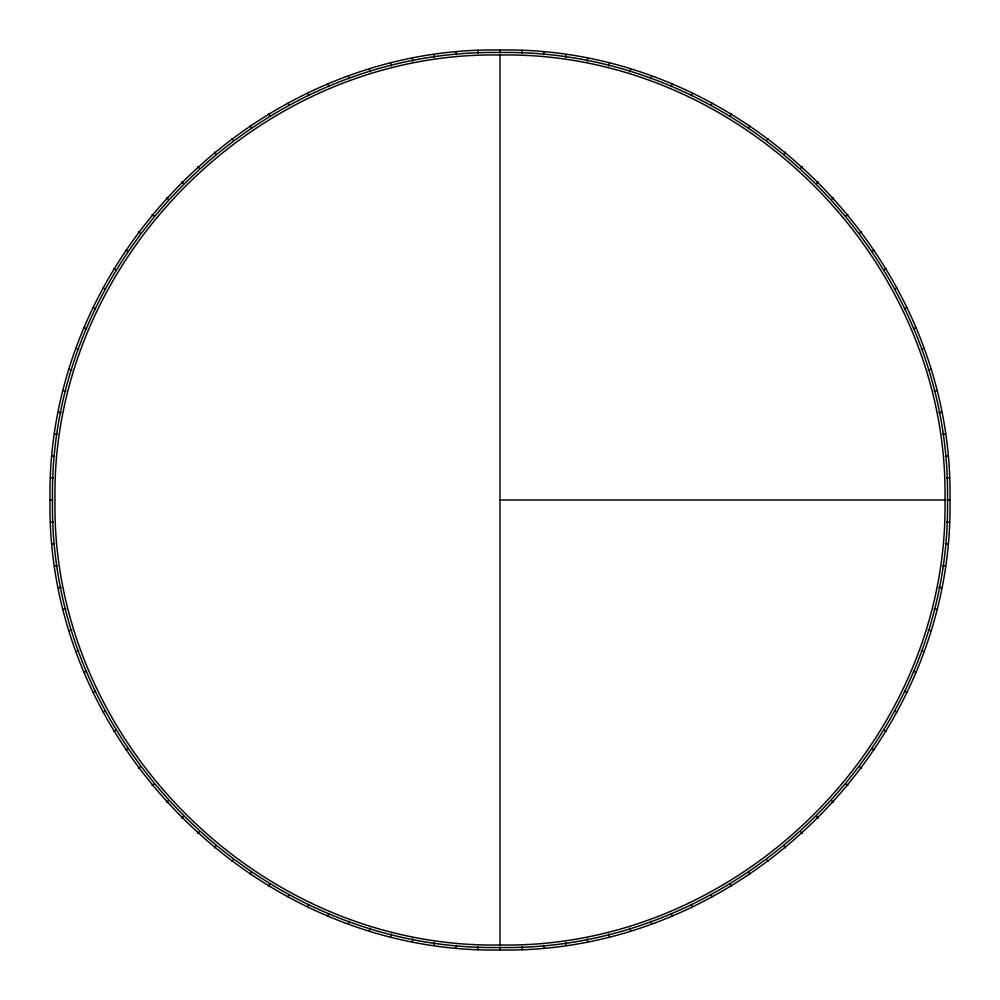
<?xml version="1.0" encoding="UTF-8"?>
<svg xmlns="http://www.w3.org/2000/svg" width="1000" height="1000" viewBox="0 0 1000 1000"><rect width="100%" height="100%" fill="white"/><g stroke="black" fill="none" stroke-linecap="round" stroke-linejoin="round"><path stroke-width="1.5" d="M50 500C45.875 257.087 257.087 45.875 500 50C742.913 45.875 954.125 257.087 950 500C954.125 742.913 742.913 954.125 500 950C257.087 954.125 45.875 742.913 50 500L52.5 500C48.4 258.425 258.438 48.4 500 52.5C741.562 48.4 951.6 258.425 947.5 500C951.6 741.562 741.562 951.6 500 947.5C258.438 951.6 48.4 741.562 52.5 500M945 500C949.075 740.225 740.225 949.075 500 945C259.775 949.075 50.925 740.225 55 500C50.925 259.775 259.775 50.925 500 55C740.225 50.925 949.075 259.775 945 500L500 500M477.925 949.463L478.038 946.963M521.962 53.038L522.075 50.538M455.887 947.837L456.138 945.35M543.862 54.65L544.113 52.162M433.975 945.125L434.338 942.65M565.662 57.337L566.025 54.875M412.212 941.35L412.7 938.9M587.3 61.1L587.788 58.65M390.662 936.513L391.262 934.087M608.737 65.912L609.338 63.487M369.375 930.625L370.1 928.225M629.9 71.775L630.625 69.375M348.4 923.7L349.237 921.338M650.763 78.662L651.6 76.3M327.788 915.75L328.75 913.438M671.25 86.562L672.212 84.25M307.6 906.8L308.675 904.538M691.325 95.463L692.4 93.2M287.875 896.862L289.05 894.663M710.95 105.337L712.125 103.138M268.65 885.975L269.938 883.838M730.062 116.163L731.35 114.025M249.988 874.163L251.388 872.087M748.612 127.912L750.013 125.838M231.938 861.438L233.425 859.438M766.575 140.562L768.062 138.562M214.525 847.85L216.112 845.925M783.888 154.075L785.475 152.15M197.8 833.425L199.475 831.575M800.525 168.425L802.2 166.575M181.8 818.2L183.575 816.425M816.425 183.575L818.2 181.8M166.575 802.2L168.425 800.525M831.575 199.475L833.425 197.8M152.15 785.475L154.075 783.888M845.925 216.112L847.85 214.525M138.562 768.062L140.562 766.575M859.438 233.425L861.438 231.938M125.838 750.013L127.912 748.612M872.087 251.388L874.163 249.988M114.025 731.35L116.163 730.062M883.838 269.938L885.975 268.65M103.138 712.125L105.337 710.95M894.663 289.05L896.862 287.875M93.2 692.4L95.463 691.325M904.538 308.675L906.8 307.6M84.25 672.212L86.562 671.25M913.438 328.75L915.75 327.788M76.3 651.6L78.662 650.763M921.338 349.237L923.7 348.4M69.375 630.625L71.775 629.9M928.225 370.1L930.625 369.375M63.487 609.338L65.912 608.737M934.087 391.262L936.513 390.662M58.65 587.788L61.1 587.3M938.9 412.7L941.35 412.212M54.875 566.025L57.337 565.662M942.663 434.338L945.125 433.975M52.162 544.113L54.65 543.862M945.35 456.138L947.837 455.887M50.538 522.075L53.038 521.962M946.963 478.038L949.463 477.925M947.5 500L950 500M50.538 477.925L53.038 478.038M946.963 521.962L949.463 522.075M52.162 455.887L54.65 456.138M945.35 543.862L947.837 544.113M54.875 433.975L57.337 434.338M942.663 565.662L945.125 566.025M938.9 587.3L941.35 587.788M58.65 412.212L61.1 412.7M63.487 390.662L65.912 391.262M934.087 608.737L936.513 609.338M69.375 369.375L71.775 370.1M928.225 629.9L930.625 630.625M76.3 348.4L78.662 349.237M921.338 650.763L923.7 651.6M913.438 671.25L915.75 672.212M84.25 327.788L86.562 328.75M93.2 307.6L95.463 308.675M904.538 691.325L906.8 692.4M103.138 287.875L105.337 289.05M894.663 710.95L896.862 712.125M114.025 268.65L116.163 269.938M883.838 730.062L885.975 731.35M125.838 249.988L127.912 251.388M872.087 748.612L874.163 750.013M138.562 231.938L140.562 233.425M859.438 766.575L861.438 768.062M152.15 214.525L154.075 216.112M845.925 783.888L847.85 785.475M166.575 197.8L168.425 199.475M831.575 800.525L833.425 802.2M816.425 816.425L818.2 818.2M181.8 181.8L183.575 183.575M197.8 166.575L199.475 168.425M800.525 831.575L802.2 833.425M214.525 152.15L216.112 154.075M783.888 845.925L785.475 847.85M231.938 138.562L233.425 140.562M766.575 859.438L768.062 861.438M249.988 125.838L251.388 127.912M748.612 872.087L750.013 874.163M268.65 114.025L269.938 116.163M730.062 883.838L731.35 885.975M287.875 103.138L289.05 105.337M710.95 894.663L712.125 896.862M307.6 93.2L308.675 95.463M691.325 904.538L692.4 906.8M327.788 84.25L328.75 86.562M671.25 913.438L672.212 915.75M348.4 76.3L349.237 78.662M650.763 921.338L651.6 923.7M369.375 69.375L370.1 71.775M629.9 928.225L630.625 930.625M390.662 63.487L391.262 65.912M608.737 934.087L609.338 936.513M412.212 58.65L412.7 61.1M587.3 938.9L587.788 941.35M433.975 54.875L434.338 57.337M565.662 942.65L566.025 945.125M455.887 52.162L456.138 54.65M543.862 945.35L544.113 947.837M477.925 50.538L478.038 53.038M521.962 946.963L522.075 949.463M500 50L500 52.5M500 55L500 945M500 947.5L500 950"/></g></svg>
